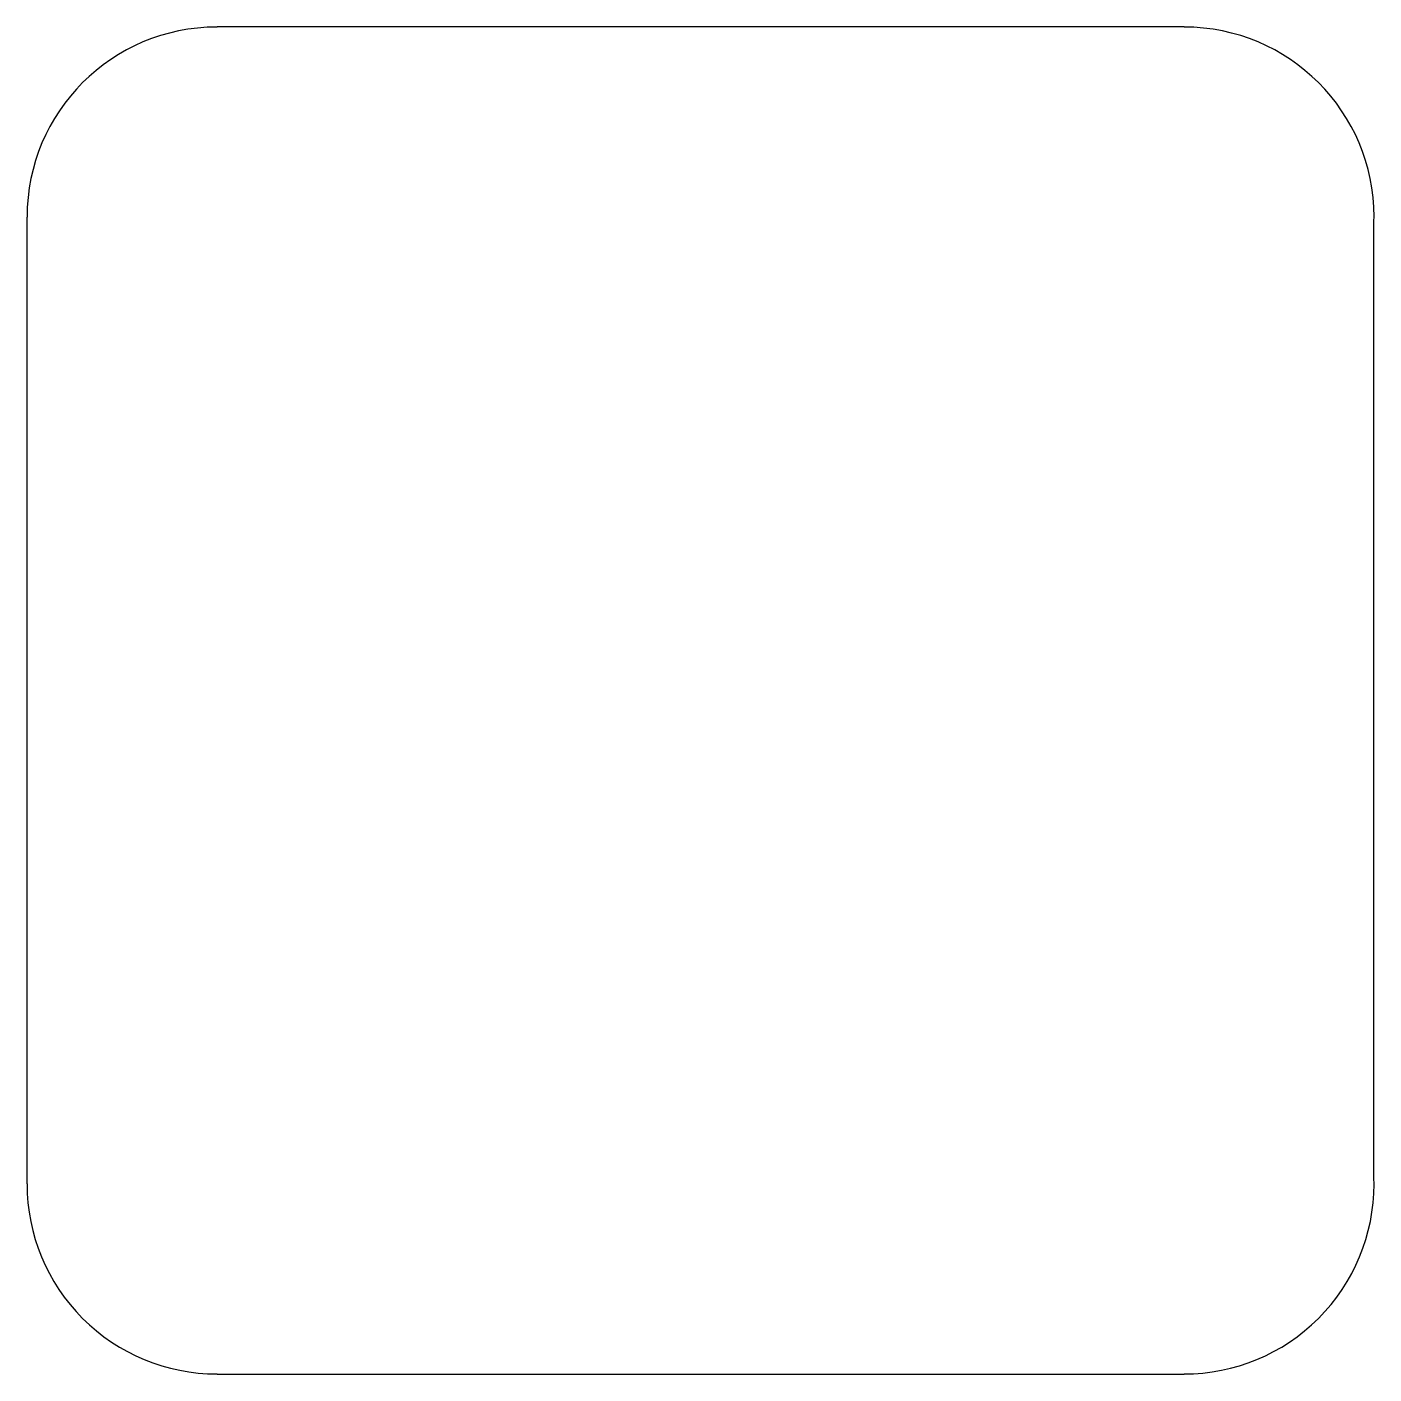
# Model space of a CAD drawing. Extents: x 44 to 144, y 103 to 203.
import ezdxf

# ---------------------------------------------------------------- set-up
doc = ezdxf.new("R2010")
doc.units = 0
doc.layers.add('Layer_1', color=7, linetype='CONTINUOUS')

msp = doc.modelspace()

# ---------------------------------------------------------------- linework, layer by layer
at = {"layer": 'Layer_1', "color": 7}
for points in [[(58.596389, 203.24269), (58.596389, 203.234424)], [(130.378398, 203.234424), (130.378398, 203.24269), (58.596389, 203.24269), (58.596389, 203.24269)], [(44.493547, 189.131579), (44.485278, 189.131579), (44.485278, 117.34957)], [(58.596389, 103.246728), (58.596389, 103.238459), (130.378398, 103.238459), (130.378398, 103.246728)]]:
    msp.add_lwpolyline(points, dxfattribs=at)
for points in [[(58.584262, 203.234974), (50.801896, 203.234911), (44.493057, 196.926072), (44.492994, 189.143706)], [(58.596389, 203.234424), (58.592347, 203.234609), (58.588304, 203.234793), (58.584262, 203.234974)], [(130.390525, 203.234974), (130.386482, 203.234793), (130.38244, 203.234609), (130.378398, 203.234424)], [(144.481793, 189.143706), (144.481729, 196.926072), (138.172891, 203.234911), (130.390525, 203.234974)], [(44.492994, 189.143706), (44.493176, 189.139664), (44.493361, 189.135621), (44.493547, 189.131579)], [(144.461397, 188.736908), (144.470155, 188.872402), (144.476954, 189.008016), (144.481793, 189.143706)], [(144.461397, 117.914015), (144.461397, 117.914015), (144.461397, 188.736908), (144.461397, 188.736908)], [(44.485278, 117.34957), (44.485278, 117.34957), (44.493547, 117.34957), (44.493547, 117.34957)], [(44.492994, 117.337994), (44.492878, 113.600671), (45.977435, 110.016378), (48.62007, 107.373641)], [(44.493547, 117.34957), (44.493361, 117.345712), (44.493177, 117.341853), (44.492994, 117.337994)], [(140.354717, 107.373641), (142.997351, 110.016378), (144.481908, 113.600671), (144.481793, 117.337994)], [(144.481793, 117.337994), (144.478922, 117.53012), (144.472122, 117.722167), (144.461397, 117.914015)], [(48.62007, 107.373641), (51.262704, 104.730903), (54.846939, 103.246206), (58.584262, 103.246175)], [(130.390525, 103.246175), (134.127847, 103.246206), (137.712082, 104.730903), (140.354717, 107.373641)], [(58.584262, 103.246175), (58.588304, 103.246358), (58.592347, 103.246542), (58.596389, 103.246728)], [(130.378398, 103.246728), (130.38244, 103.246542), (130.386482, 103.246358), (130.390525, 103.246175)]]:
    msp.add_open_spline(points, degree=3, dxfattribs=at)

doc.saveas('drawing.dxf')
